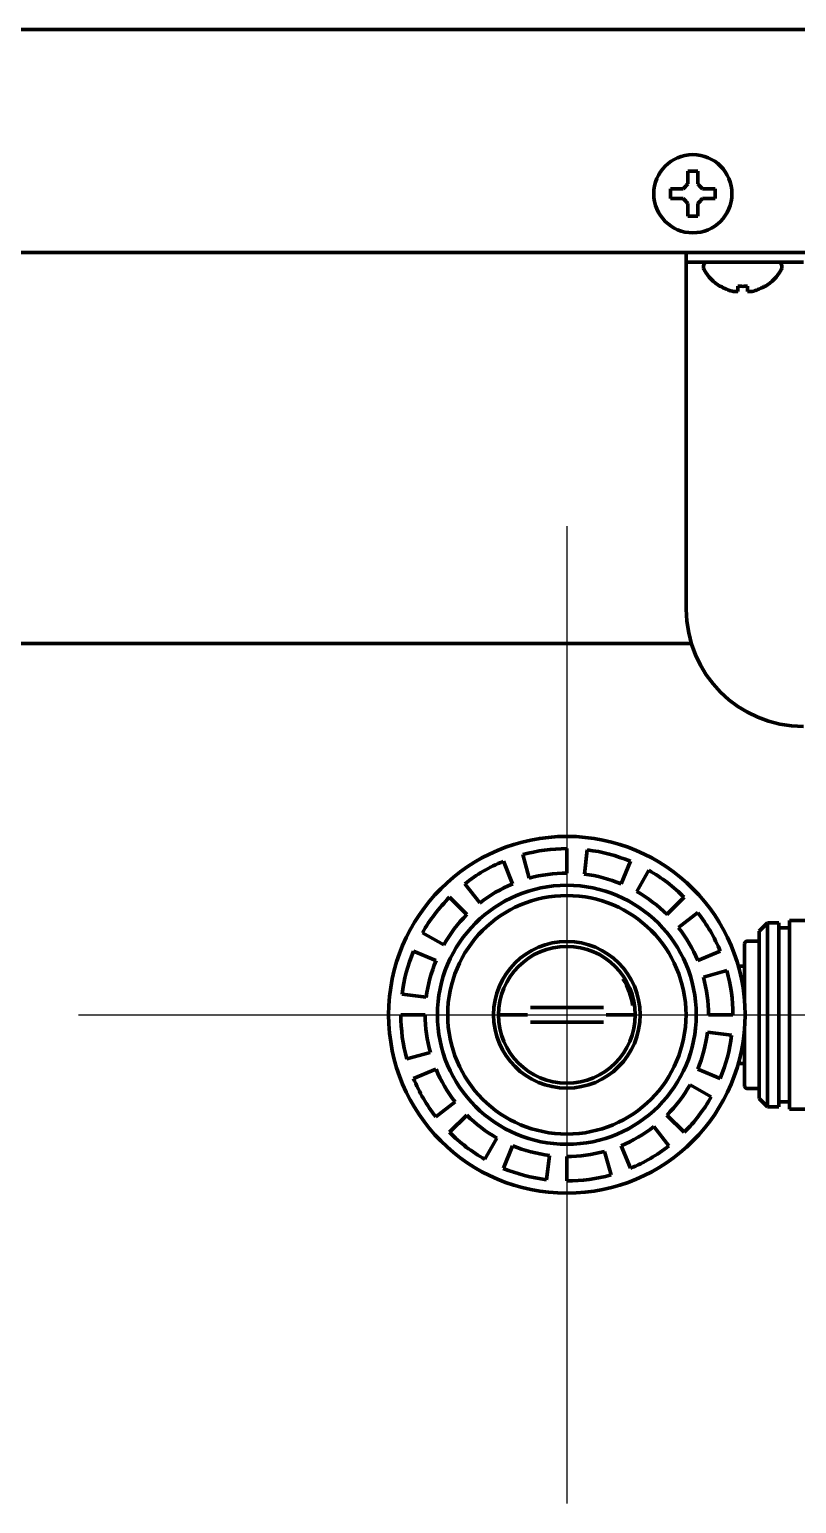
# Model space of a CAD drawing. Header units: inches. Extents: x -2898 to 7248, y 606 to 5598.
# Drawn here: x 6874.8 to 6953.4, y 2283.8 to 2434.6 of the extents above; entities that cross this region are included whole.
import ezdxf

# ---------------------------------------------------------------- set-up
doc = ezdxf.new("R2010")
doc.units = ezdxf.units.IN

# ---------------------------------------------------------------- blocks, each defined once
blk = doc.blocks.new('A$C773D0E90')
at = {"color": 4}
for p, q in [((0, 50), (0, -50)), ((-50, 0), (50, 0))]:
    blk.add_line(p, q, dxfattribs=at)

msp = doc.modelspace()

# ---------------------------------------------------------------- linework, layer by layer
at = {"linetype": 'Continuous', "lineweight": 70}
for p, q in [((7186.87, 2434.64), (6342.67, 2434.64)), ((6940.47, 2417.84), (6940.47, 2418.34)), ((6940.47, 2417.34), (6940.47, 2417.84)), ((6945.07, 2418.34), (6945.07, 2417.84)), ((6945.07, 2417.84), (6945.07, 2417.34)), ((6325.77, 2411.84), (7203.77, 2411.84)), ((6942.1, 2410.84), (6942.1, 2411.84)), ((6942.1, 2410.84), (6942.1, 2409.84)), ((6946.1, 2410.84), (6942.1, 2410.84)), ((6942.1, 2409.84), (6942.1, 2375.34)), ((6943.87, 2410.44), (6943.87, 2410.24)), ((6954.1, 2410.84), (6946.1, 2410.84)), ((6951.87, 2410.24), (6951.87, 2410.44)), ((6945.57, 2408.37), (6945.57, 2408.4)), ((6950.17, 2408.4), (6950.17, 2408.37)), ((6825.06, 2371.84), (6942.62, 2371.84)), ((6923.37, 2349.55), (6924.32, 2347.24)), ((6926.01, 2347.82), (6925.35, 2350.23)), ((6929.87, 2350.84), (6929.87, 2348.34)), ((6931.66, 2348.23), (6931.96, 2350.71)), ((6936.38, 2349.55), (6935.42, 2347.24)), ((6937.03, 2346.45), (6938.26, 2348.63)), ((6920.96, 2345.28), (6919.42, 2347.25)), ((6917.85, 2345.86), (6919.62, 2344.1)), ((6941.89, 2345.86), (6940.12, 2344.1)), ((6941.31, 2342.76), (6943.28, 2344.29)), ((6952.67, 2343.49), (6952.67, 2324.19)), ((6963.07, 2343.49), (6952.67, 2343.49)), ((6917.26, 2341), (6915.09, 2342.23)), ((6950.42, 2343.24), (6949.57, 2342.39)), ((6949.57, 2342.39), (6949.57, 2325.29)), ((6950.42, 2343.24), (6950.42, 2324.44)), ((6951.57, 2343.24), (6950.42, 2343.24)), ((6951.57, 2343.24), (6951.57, 2324.44)), ((6952.67, 2342.74), (6951.57, 2342.74)), ((6948.07, 2335.19), (6948.07, 2341.09)), ((6949.57, 2341.39), (6948.37, 2341.39)), ((6914.16, 2340.35), (6916.47, 2339.39)), ((6945.58, 2340.35), (6943.27, 2339.39)), ((6943.85, 2337.7), (6946.26, 2338.37)), ((6948.07, 2338.82), (6947.43, 2338.82)), ((6915.48, 2335.63), (6913, 2335.94)), ((6927.3, 2334.59), (6926.13, 2334.59)), ((6928.04, 2334.59), (6927.3, 2334.59)), ((6931.7, 2334.59), (6928.04, 2334.59)), ((6932.44, 2334.59), (6931.7, 2334.59)), ((6933.61, 2334.59), (6932.44, 2334.59)), ((6912.87, 2333.84), (6915.37, 2333.84)), ((6925.38, 2333.84), (6923.87, 2333.84)), ((6926.13, 2333.09), (6927.3, 2333.09)), ((6927.3, 2333.09), (6928.04, 2333.09)), ((6928.04, 2333.09), (6931.7, 2333.09)), ((6931.7, 2333.09), (6932.44, 2333.09)), ((6932.44, 2333.09), (6933.61, 2333.09)), ((6935.87, 2333.84), (6934.36, 2333.84)), ((6946.87, 2333.84), (6944.37, 2333.84)), ((6944.26, 2332.06), (6946.74, 2331.75)), ((6948.07, 2326.59), (6948.07, 2332.49)), ((6915.89, 2329.99), (6913.48, 2329.32)), ((6947.43, 2328.87), (6948.07, 2328.87)), ((6914.16, 2327.34), (6916.47, 2328.29)), ((6945.58, 2327.34), (6943.27, 2328.29)), ((6942.48, 2326.69), (6944.66, 2325.45)), ((6948.37, 2326.29), (6949.57, 2326.29)), ((6918.43, 2324.93), (6916.46, 2323.39)), ((6949.57, 2325.29), (6950.42, 2324.44)), ((6950.42, 2324.44), (6951.57, 2324.44)), ((6951.57, 2324.94), (6952.67, 2324.94)), ((6952.67, 2324.19), (6963.07, 2324.19)), ((6917.85, 2321.82), (6919.62, 2323.59)), ((6938.78, 2322.41), (6940.32, 2320.43)), ((6941.89, 2321.82), (6940.12, 2323.59)), ((6922.71, 2321.23), (6921.48, 2319.06)), ((6923.37, 2318.14), (6924.32, 2320.45)), ((6928.09, 2319.45), (6927.78, 2316.97)), ((6929.87, 2316.84), (6929.87, 2319.34)), ((6933.73, 2319.87), (6934.39, 2317.46)), ((6936.38, 2318.14), (6935.42, 2320.45))]:
    msp.add_line(p, q, dxfattribs=at)
for centre, radius in [((6942.77, 2417.84), 4), ((6929.87, 2333.84), 18.25), ((6929.87, 2333.84), 13.25), ((6929.87, 2333.84), 12.2), ((6929.87, 2333.84), 7.5)]:
    msp.add_circle(centre, radius, dxfattribs=at)
for centre, radius, start, end in [((6944.27, 2410.44), 0.4, 90, 180), ((6944.27, 2410.24), 0.4, 180, 210.3012), ((6948.07, 2412.46), 4.8, 210.3012, 238.6273), ((6947.67, 2412.46), 4.8, 301.3727, 329.6988), ((6951.47, 2410.44), 0.4, 0, 90), ((6951.47, 2410.24), 0.4, 329.6988, 0), ((6954.1, 2375.34), 12, 180, 270), ((6929.87, 2333.84), 17, 112.5, 127.9286), ((6929.87, 2333.84), 17, 90, 105.4286), ((6929.87, 2333.84), 17, 67.5, 82.9286), ((6929.87, 2333.84), 14.5, 90, 105.4286), ((6929.87, 2333.84), 14.5, 67.5, 82.9286), ((6929.87, 2333.84), 17, 45, 60.4286), ((6929.87, 2333.84), 14.5, 112.5, 127.9286), ((6929.87, 2333.84), 14.5, 45, 60.4286), ((6929.87, 2333.84), 17, 135, 150.4286), ((6929.87, 2333.84), 14.5, 135, 150.4286), ((6929.87, 2333.84), 17, 22.5, 37.9286), ((6929.87, 2333.84), 14.5, 22.5, 37.9286), ((6929.87, 2333.84), 7, 0, 180), ((6948.37, 2341.09), 0.3, 90, 180), ((6929.87, 2333.84), 17, 157.5, 172.9286), ((6929.87, 2333.84), 14.5, 157.5, 172.9286), ((6929.87, 2333.85), 6.8, 7.9664, 32.5818), ((6929.87, 2333.84), 14.5, 0, 15.4286), ((6929.87, 2333.84), 17, 0, 15.4286), ((6929.87, 2333.84), 17, 180, 195.4286), ((6929.87, 2333.84), 14.5, 180, 195.4286), ((6929.87, 2333.84), 7, 180, 0), ((6929.87, 2333.84), 14.5, 337.5, 352.9286), ((6929.87, 2333.84), 17, 337.5, 352.9286), ((6929.87, 2333.84), 17, 202.5, 217.9286), ((6929.87, 2333.84), 14.5, 202.5, 217.9286), ((6929.87, 2333.84), 14.5, 315, 330.4286), ((6929.87, 2333.84), 17, 315, 330.4286), ((6948.37, 2326.59), 0.3, 180, 270), ((6929.87, 2333.84), 14.5, 225, 240.4286), ((6929.87, 2333.84), 14.5, 292.5, 307.9286), ((6929.87, 2333.84), 17, 225, 240.4286), ((6929.87, 2333.84), 14.5, 247.5, 262.9286), ((6929.87, 2333.84), 14.5, 270, 285.4286), ((6929.87, 2333.84), 17, 292.5, 307.9286), ((6929.87, 2333.84), 17, 247.5, 262.9286), ((6929.87, 2333.84), 17, 270, 285.4286)]:
    msp.add_arc(centre, radius, start, end, dxfattribs=at)
for points in [[(6941.77, 2418.34), (6941.79, 2418.37), (6941.84, 2418.41), (6941.91, 2418.49), (6941.98, 2418.56), (6942.06, 2418.63), (6942.13, 2418.7), (6942.2, 2418.77), (6942.25, 2418.82), (6942.27, 2418.84)], [(6942.27, 2420.14), (6942.44, 2420.14), (6942.77, 2420.14), (6943.1, 2420.14), (6943.27, 2420.14)], [(6942.27, 2418.84), (6942.27, 2418.9), (6942.27, 2419.01), (6942.27, 2419.17), (6942.27, 2419.33), (6942.27, 2419.48), (6942.27, 2419.63), (6942.27, 2419.79), (6942.27, 2419.96), (6942.27, 2420.08), (6942.27, 2420.14)], [(6943.27, 2418.84), (6943.3, 2418.82), (6943.35, 2418.77), (6943.42, 2418.69), (6943.49, 2418.62), (6943.56, 2418.55), (6943.63, 2418.48), (6943.7, 2418.41), (6943.75, 2418.37), (6943.77, 2418.34)], [(6941.77, 2417.34), (6941.72, 2417.34), (6941.61, 2417.34), (6941.45, 2417.34), (6941.29, 2417.34), (6941.13, 2417.34), (6940.98, 2417.34), (6940.82, 2417.34), (6940.66, 2417.34), (6940.53, 2417.34), (6940.47, 2417.34)], [(6942.27, 2416.84), (6942.24, 2416.87), (6942.19, 2416.92), (6942.12, 2416.99), (6942.05, 2417.07), (6941.98, 2417.14), (6941.91, 2417.21), (6941.84, 2417.27), (6941.79, 2417.32), (6941.77, 2417.34)], [(6943.77, 2417.34), (6943.75, 2417.32), (6943.7, 2417.27), (6943.63, 2417.2), (6943.56, 2417.13), (6943.49, 2417.06), (6943.41, 2416.99), (6943.34, 2416.91), (6943.29, 2416.87), (6943.27, 2416.84)], [(6943.77, 2418.34), (6943.82, 2418.34), (6943.93, 2418.34), (6944.09, 2418.34), (6944.25, 2418.34), (6944.41, 2418.34), (6944.56, 2418.34), (6944.72, 2418.34), (6944.88, 2418.34), (6945.01, 2418.34), (6945.07, 2418.34)], [(6943.27, 2416.84), (6943.27, 2416.79), (6943.27, 2416.68), (6943.27, 2416.52), (6943.27, 2416.36), (6943.27, 2416.21), (6943.27, 2416.05), (6943.27, 2415.9), (6943.27, 2415.73), (6943.27, 2415.61), (6943.27, 2415.54)], [(6943.27, 2415.54), (6943.1, 2415.54), (6942.77, 2415.54), (6942.44, 2415.54), (6942.27, 2415.54)], [(6947.37, 2407.85), (6947.37, 2407.86), (6947.37, 2407.89), (6947.37, 2407.94), (6947.37, 2408), (6947.37, 2408.06), (6947.37, 2408.13), (6947.37, 2408.2), (6947.37, 2408.29), (6947.37, 2408.36), (6947.37, 2408.4)], [(6947.37, 2408.4), (6947.54, 2408.38), (6947.87, 2408.35), (6948.2, 2408.38), (6948.37, 2408.4)], [(6948.87, 2407.85), (6948.92, 2407.86), (6949.03, 2407.89), (6949.19, 2407.94), (6949.35, 2408), (6949.51, 2408.06), (6949.66, 2408.13), (6949.82, 2408.2), (6949.98, 2408.29), (6950.11, 2408.36), (6950.17, 2408.4)], [(6946.87, 2407.85), (6946.89, 2407.84), (6946.94, 2407.84), (6947.01, 2407.83), (6947.08, 2407.83), (6947.16, 2407.83), (6947.23, 2407.83), (6947.3, 2407.84), (6947.35, 2407.84), (6947.37, 2407.85)], [(6948.37, 2407.85), (6948.4, 2407.84), (6948.45, 2407.84), (6948.52, 2407.83), (6948.59, 2407.83), (6948.66, 2407.83), (6948.73, 2407.83), (6948.8, 2407.84), (6948.85, 2407.84), (6948.87, 2407.85)]]:
    msp.add_open_spline(points, degree=3, dxfattribs=at)
for points, knots in [([(6943.27, 2420.14), (6943.27, 2419.94), (6943.27, 2419.73), (6943.27, 2419.41), (6943.27, 2419.3), (6943.27, 2419.07), (6943.27, 2418.96), (6943.27, 2418.84)], [0, 0, 0, 0, 0.5, 0.5, 0.75, 0.75, 1, 1, 1, 1]), ([(6940.47, 2418.34), (6940.67, 2418.34), (6940.88, 2418.34), (6941.21, 2418.34), (6941.32, 2418.34), (6941.54, 2418.34), (6941.66, 2418.34), (6941.77, 2418.34)], [0, 0, 0, 0, 0.5, 0.5, 0.75, 0.75, 1, 1, 1, 1]), ([(6945.07, 2417.34), (6944.87, 2417.34), (6944.66, 2417.34), (6944.33, 2417.34), (6944.22, 2417.34), (6944, 2417.34), (6943.89, 2417.34), (6943.77, 2417.34)], [0, 0, 0, 0, 0.5, 0.5, 0.75, 0.75, 1, 1, 1, 1]), ([(6942.27, 2415.54), (6942.27, 2415.75), (6942.27, 2415.96), (6942.27, 2416.28), (6942.27, 2416.39), (6942.27, 2416.61), (6942.27, 2416.73), (6942.27, 2416.84)], [0, 0, 0, 0, 0.5, 0.5, 0.75, 0.75, 1, 1, 1, 1]), ([(6945.57, 2408.4), (6945.77, 2408.27), (6945.98, 2408.17), (6946.31, 2408.03), (6946.42, 2407.99), (6946.64, 2407.91), (6946.76, 2407.88), (6946.87, 2407.85)], [0, 0, 0, 0, 0.5, 0.5, 0.75, 0.75, 1, 1, 1, 1]), ([(6948.37, 2408.4), (6948.37, 2408.27), (6948.37, 2408.17), (6948.37, 2408.03), (6948.37, 2407.99), (6948.37, 2407.91), (6948.37, 2407.88), (6948.37, 2407.85)], [0, 0, 0, 0, 0.5, 0.5, 0.75, 0.75, 1, 1, 1, 1]), ([(6922.87, 2333.84), (6922.87, 2333.84), (6922.87, 2333.84), (6922.87, 2333.84), (6922.87, 2333.84), (6922.87, 2333.84), (6922.88, 2333.84), (6922.89, 2333.84), (6922.9, 2333.84), (6922.92, 2333.84), (6922.93, 2333.84), (6922.97, 2333.84), (6923, 2333.84), (6923.06, 2333.84), (6923.08, 2333.84), (6923.11, 2333.84), (6923.12, 2333.84), (6923.14, 2333.84), (6923.15, 2333.84), (6923.21, 2333.84), (6923.26, 2333.84), (6923.33, 2333.84), (6923.34, 2333.84), (6923.37, 2333.84), (6923.38, 2333.84), (6923.43, 2333.84), (6923.46, 2333.84), (6923.55, 2333.84), (6923.61, 2333.84), (6923.69, 2333.84), (6923.71, 2333.84), (6923.74, 2333.84), (6923.79, 2333.84), (6923.84, 2333.84), (6923.87, 2333.84)], [0, 0, 0, 0, 0.030929, 0.030929, 0.046559, 0.046559, 0.06219, 0.12471, 0.187231, 0.187231, 0.249752, 0.249752, 0.374793, 0.374793, 0.437314, 0.437314, 0.468574, 0.468574, 0.499834, 0.499834, 0.624876, 0.624876, 0.656136, 0.656136, 0.687397, 0.687397, 0.749917, 0.749917, 0.874959, 0.874959, 0.906219, 0.906219, 0.937479, 1, 1, 1, 1]), ([(6925.38, 2333.84), (6925.41, 2333.84), (6925.43, 2333.84), (6925.48, 2333.84), (6925.51, 2333.84), (6925.56, 2333.84), (6925.58, 2333.84), (6925.63, 2333.84), (6925.65, 2333.84), (6925.7, 2333.84), (6925.72, 2333.84), (6925.75, 2333.84), (6925.77, 2333.84), (6925.8, 2333.84), (6925.82, 2333.84), (6925.83, 2333.84), (6925.84, 2333.84), (6925.84, 2333.84)], [0, 0, 0, 0, 0.134311, 0.134311, 0.268604, 0.268604, 0.402882, 0.402882, 0.537146, 0.537146, 0.671447, 0.671447, 0.805717, 0.805717, 0.939999, 0.939999, 1, 1, 1, 1]), ([(6934.36, 2333.84), (6934.34, 2333.84), (6934.31, 2333.84), (6934.26, 2333.84), (6934.23, 2333.84), (6934.18, 2333.84), (6934.16, 2333.84), (6934.11, 2333.84), (6934.09, 2333.84), (6934.04, 2333.84), (6934.02, 2333.84), (6933.99, 2333.84), (6933.97, 2333.84), (6933.94, 2333.84), (6933.93, 2333.84), (6933.91, 2333.84), (6933.9, 2333.84), (6933.9, 2333.84)], [0, 0, 0, 0, 0.134311, 0.134311, 0.268604, 0.268604, 0.402882, 0.402882, 0.537146, 0.537146, 0.671447, 0.671447, 0.805717, 0.805717, 0.939999, 0.939999, 1, 1, 1, 1]), ([(6935.87, 2333.84), (6935.94, 2333.84), (6936, 2333.84), (6936.1, 2333.84), (6936.13, 2333.84), (6936.19, 2333.84), (6936.22, 2333.84), (6936.31, 2333.84), (6936.37, 2333.84), (6936.44, 2333.84), (6936.45, 2333.84), (6936.48, 2333.84), (6936.49, 2333.84), (6936.53, 2333.84), (6936.55, 2333.84), (6936.62, 2333.84), (6936.67, 2333.84), (6936.71, 2333.84), (6936.72, 2333.84), (6936.74, 2333.84), (6936.76, 2333.84), (6936.8, 2333.84), (6936.82, 2333.84), (6936.83, 2333.84), (6936.84, 2333.84), (6936.84, 2333.84), (6936.85, 2333.84), (6936.86, 2333.84), (6936.86, 2333.84), (6936.87, 2333.84), (6936.87, 2333.84), (6936.87, 2333.84), (6936.87, 2333.84), (6936.87, 2333.84), (6936.87, 2333.84)], [0, 0, 0, 0, 0.125062, 0.125062, 0.187592, 0.187592, 0.250123, 0.250123, 0.375185, 0.375185, 0.40645, 0.40645, 0.437716, 0.437716, 0.500246, 0.500246, 0.625308, 0.625308, 0.656573, 0.656573, 0.687839, 0.750369, 0.8129, 0.8129, 0.844166, 0.844166, 0.875431, 0.875431, 0.937962, 0.937962, 0.953594, 0.953594, 0.969227, 1, 1, 1, 1])]:
    msp.add_open_spline(points, degree=3, knots=knots, dxfattribs=at)

# ---------------------------------------------------------------- block references
msp.add_blockref('A$C773D0E90', (6929.87, 2333.84))

doc.saveas('drawing.dxf')
